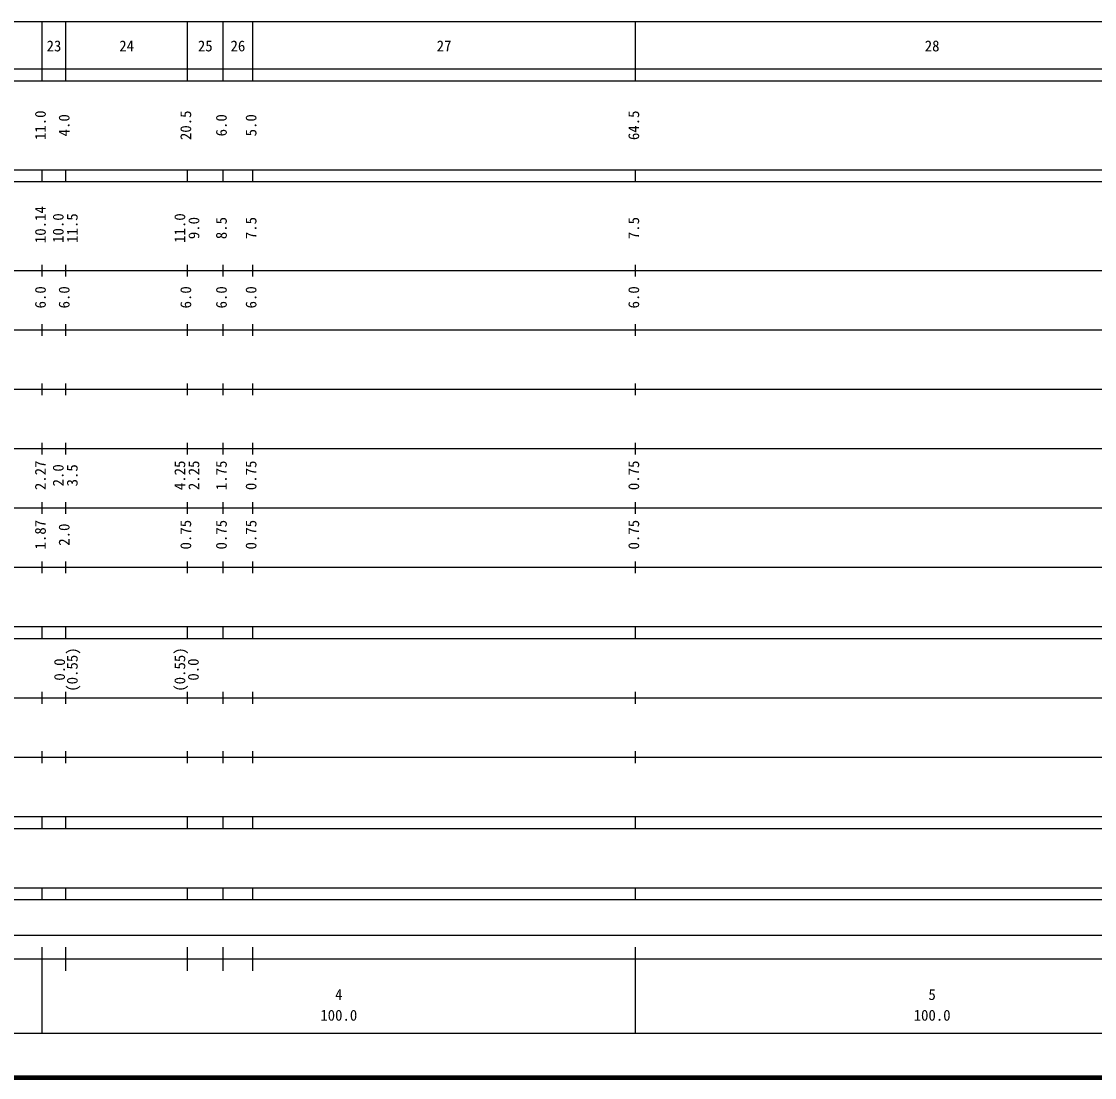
# Model space of a CAD drawing. Units: millimetres on the paper, enlarged 1000 times. Extents: x 40000 to 680000, y 20000 to 380000.
# Drawn here: x 264522 to 445373, y 20000 to 198000 of the extents above; entities that cross this region are included whole.
import ezdxf
from ezdxf.enums import TextEntityAlignment as Align

# ---------------------------------------------------------------- set-up
doc = ezdxf.new("R2010")
doc.units = ezdxf.units.MM
doc.header["$LTSCALE"] = 1000
doc.layers.add('M-TTL', color=2, linetype='Continuous', lineweight=140)
doc.layers.add('M-TTL-BAND', color=7, linetype='Continuous', lineweight=25)
doc.styles.add('ＭＳ ゴシック', font='')
doc.styles.get('ＭＳ ゴシック').set_extended_font_data('MS Gothic')

msp = doc.modelspace()

# ---------------------------------------------------------------- linework, layer by layer
at = {"layer": 'M-TTL'}
msp.add_line((40000, 20000), (680000, 20000), dxfattribs=at)
at = {"layer": 'M-TTL-BAND'}
for p, q in [((68000, 198000), (579000, 198000)), ((268000, 188000), (268000, 198000)), ((272000, 188000), (272000, 198000)), ((292500, 188000), (292500, 198000)), ((298500, 188000), (298500, 198000)), ((303500, 188000), (303500, 198000)), ((368000, 188000), (368000, 198000)), ((40000, 190000), (579000, 190000)), ((40000, 188000), (579000, 188000)), ((40000, 173000), (579000, 173000)), ((268000, 171000), (268000, 173000)), ((272000, 171000), (272000, 173000)), ((292500, 171000), (292500, 173000)), ((298500, 171000), (298500, 173000)), ((303500, 171000), (303500, 173000)), ((368000, 171000), (368000, 173000)), ((40000, 171000), (579000, 171000)), ((40000, 156000), (579000, 156000)), ((268000, 155000), (268000, 157000)), ((272000, 155000), (272000, 157000)), ((292500, 155000), (292500, 157000)), ((298500, 155000), (298500, 157000)), ((303500, 155000), (303500, 157000)), ((368000, 155000), (368000, 157000)), ((268000, 145000), (268000, 147000)), ((272000, 145000), (272000, 147000)), ((292500, 145000), (292500, 147000)), ((298500, 145000), (298500, 147000)), ((303500, 145000), (303500, 147000)), ((368000, 145000), (368000, 147000)), ((46000, 146000), (579000, 146000)), ((52000, 136000), (579000, 136000)), ((268000, 135000), (268000, 137000)), ((272000, 135000), (272000, 137000)), ((292500, 135000), (292500, 137000)), ((298500, 135000), (298500, 137000)), ((303500, 135000), (303500, 137000)), ((368000, 135000), (368000, 137000)), ((268000, 125000), (268000, 127000)), ((272000, 125000), (272000, 127000)), ((292500, 125000), (292500, 127000)), ((298500, 125000), (298500, 127000)), ((303500, 125000), (303500, 127000)), ((368000, 125000), (368000, 127000)), ((46000, 126000), (579000, 126000)), ((52000, 116000), (579000, 116000)), ((268000, 115000), (268000, 117000)), ((272000, 115000), (272000, 117000)), ((292500, 115000), (292500, 117000)), ((298500, 115000), (298500, 117000)), ((303500, 115000), (303500, 117000)), ((368000, 115000), (368000, 117000)), ((268000, 105000), (268000, 107000)), ((272000, 105000), (272000, 107000)), ((292500, 105000), (292500, 107000)), ((298500, 105000), (298500, 107000)), ((303500, 105000), (303500, 107000)), ((368000, 105000), (368000, 107000)), ((46000, 106000), (579000, 106000)), ((40000, 96000), (579000, 96000)), ((268000, 94000), (268000, 96000)), ((272000, 94000), (272000, 96000)), ((292500, 94000), (292500, 96000)), ((298500, 94000), (298500, 96000)), ((303500, 94000), (303500, 96000)), ((368000, 94000), (368000, 96000)), ((40000, 94000), (579000, 94000)), ((49000, 84000), (579000, 84000)), ((268000, 83000), (268000, 85000)), ((272000, 83000), (272000, 85000)), ((292500, 83000), (292500, 85000)), ((298500, 83000), (298500, 85000)), ((303500, 83000), (303500, 85000)), ((368000, 83000), (368000, 85000)), ((268000, 73000), (268000, 75000)), ((272000, 73000), (272000, 75000)), ((292500, 73000), (292500, 75000)), ((298500, 73000), (298500, 75000)), ((303500, 73000), (303500, 75000)), ((368000, 73000), (368000, 75000)), ((40000, 74000), (579000, 74000)), ((40000, 64000), (579000, 64000)), ((268000, 62000), (268000, 64000)), ((272000, 62000), (272000, 64000)), ((292500, 62000), (292500, 64000)), ((298500, 62000), (298500, 64000)), ((303500, 62000), (303500, 64000)), ((368000, 62000), (368000, 64000)), ((40000, 62000), (579000, 62000)), ((40000, 52000), (579000, 52000)), ((268000, 50000), (268000, 52000)), ((272000, 50000), (272000, 52000)), ((292500, 50000), (292500, 52000)), ((298500, 50000), (298500, 52000)), ((303500, 50000), (303500, 52000)), ((368000, 50000), (368000, 52000)), ((40000, 50000), (579000, 50000)), ((71000, 44000), (565000, 44000)), ((268000, 27500), (268000, 42000)), ((272000, 38000), (272000, 42000)), ((292500, 38000), (292500, 42000)), ((298500, 38000), (298500, 42000)), ((303500, 38000), (303500, 42000)), ((368000, 27500), (368000, 42000)), ((40000, 40000), (579000, 40000)), ((68000, 27500), (579000, 27500))]:
    msp.add_line(p, q, dxfattribs=at)

# ---------------------------------------------------------------- texts
at = {"layer": 'M-TTL-BAND', "style": 'ＭＳ ゴシック'}
for s, p in [('23', (270000, 192405)), ('24', (282250, 192405)), ('25', (295500, 192405)), ('26', (301000, 192405)), ('27', (335750, 192405)), ('28', (418000, 192405)), ('4', (318000, 32523)), ('5', (418000, 32523)), ('100.0', (318000, 29033)), ('100.0', (418000, 29033))]:
    msp.add_text(s, height=1833, dxfattribs=at).set_placement(p, align=Align.BOTTOM_CENTER)
for s, p in [('11.0', (269173, 180500)), ('20.5', (293673, 180500)), ('64.5', (369173, 180500)), ('4.0', (273173, 180500)), ('6.0', (299673, 180500)), ('5.0', (304673, 180500)), ('10.14', (269173, 163754)), ('10.0', (272173, 163174)), ('11.5', (274543, 163174)), ('11.0', (292673, 163174)), ('9.0', (295043, 163174)), ('8.5', (299673, 163174)), ('7.5', (304673, 163174)), ('7.5', (369173, 163174)), ('6.0', (269173, 151500)), ('6.0', (273173, 151500)), ('6.0', (293673, 151500)), ('6.0', (299673, 151500)), ('6.0', (304673, 151500)), ('6.0', (369173, 151500)), ('2.27', (269173, 121500)), ('2.0', (272173, 121500)), ('3.5', (274543, 121500)), ('4.25', (292673, 121500)), ('2.25', (295043, 121500)), ('1.75', (299673, 121500)), ('0.75', (304673, 121500)), ('0.75', (369173, 121500)), ('1.87', (269173, 111500)), ('2.0', (273173, 111500)), ('0.75', (293673, 111500)), ('0.75', (299673, 111500)), ('0.75', (304673, 111500)), ('0.75', (369173, 111500)), ('0.0', (272401, 88764)), ('(0.55)', (274543, 88764)), ('(0.55)', (292673, 88764)), ('0.0', (294943, 88764))]:
    msp.add_text(s, height=1833, rotation=90, dxfattribs=at).set_placement(p, align=Align.BOTTOM_CENTER)

doc.saveas('drawing.dxf')
